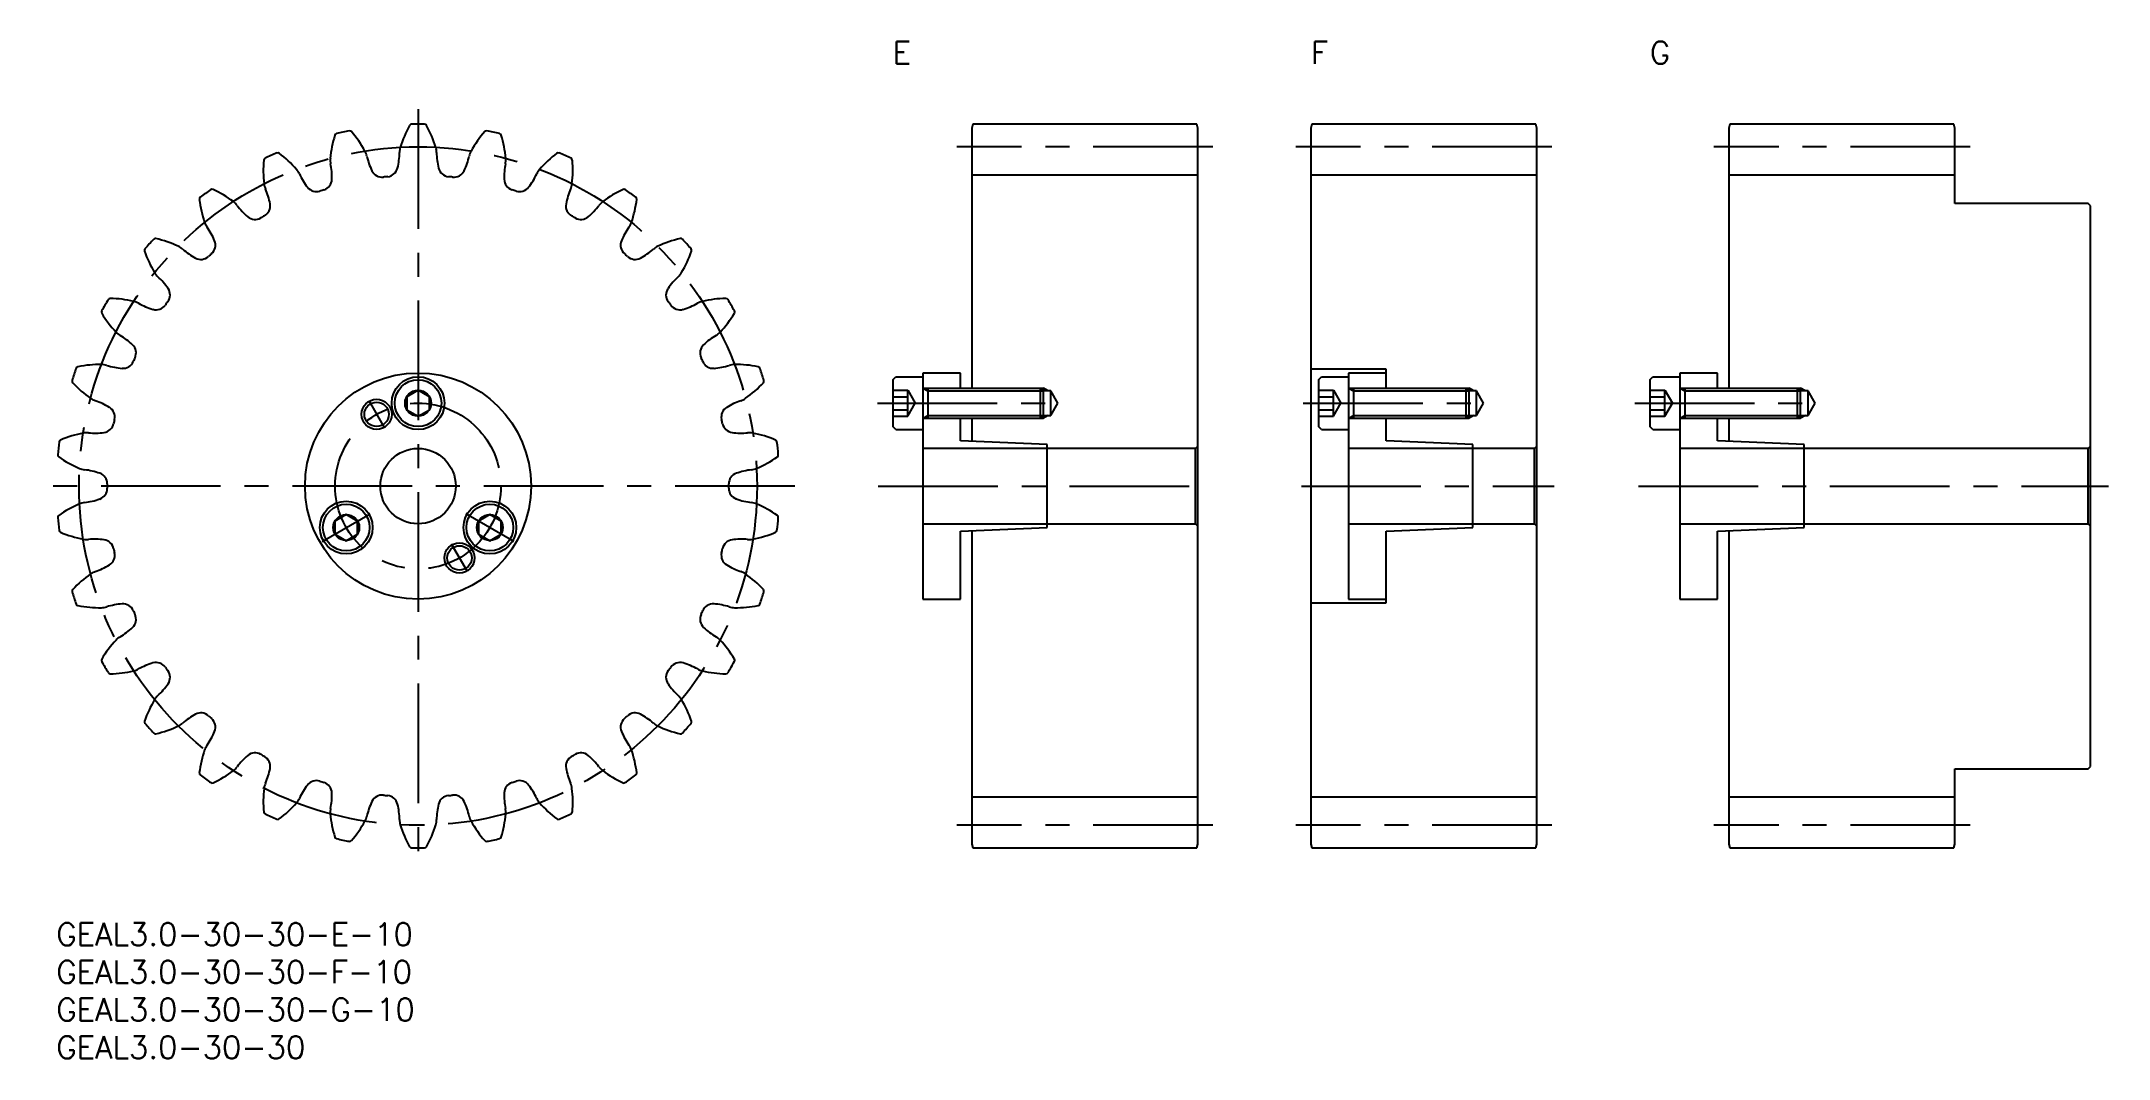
# Model space of a CAD drawing. Extents: x -2 to 272, y -18 to 117.
import ezdxf

# ---------------------------------------------------------------- set-up
doc = ezdxf.new("R2010")
doc.units = 0
doc.header["$LTSCALE"] = 0.5
doc.linetypes.add('CENTER', pattern=[50.8, 31.75, -6.35, 6.35, -6.35])
for name, color, linetype in [('MSM_CENTER', 1, 'CENTER'), ('MSM_CONTINUOUS', 7, 'CONTINUOUS'), ('MSM_NARROW', 5, 'CONTINUOUS'), ('MSM_PART_NUMBER', 7, 'CONTINUOUS')]:
    doc.layers.add(name, color=color, linetype=linetype)
doc.styles.get("Standard").update_dxf_attribs({"font": 'txt.shx', "height": 1, "bigfont": 'bigfont.shx'})

# ---------------------------------------------------------------- blocks, each defined once
blk = doc.blocks.new('*U4')
at = {"layer": 'MSM_PART_NUMBER'}
blk.add_text('GEAL3.0-30-30-F-10', height=3, dxfattribs=at).set_placement((0, -8))
blk = doc.blocks.new('*U5')
at = {"layer": 'MSM_PART_NUMBER'}
blk.add_text('GEAL3.0-30-30-E-10', height=3, dxfattribs=at).set_placement((0, -3))
blk = doc.blocks.new('*U6')
at = {"layer": 'MSM_PART_NUMBER'}
blk.add_text('GEAL3.0-30-30-G-10', height=3, dxfattribs=at).set_placement((0, -13))
blk = doc.blocks.new('*U7')
at = {"layer": 'MSM_PART_NUMBER'}
blk.add_text('E', height=3, dxfattribs=at).set_placement((111, 113.95))
blk = doc.blocks.new('*U8')
at = {"layer": 'MSM_PART_NUMBER'}
blk.add_text('G', height=3, dxfattribs=at).set_placement((211.5, 113.95))
blk = doc.blocks.new('*U9')
at = {"layer": 'MSM_PART_NUMBER'}
blk.add_text('GEAL3.0-30-30', height=3, dxfattribs=at).set_placement((0, -18))
blk = doc.blocks.new('*U10')
at = {"layer": 'MSM_PART_NUMBER'}
blk.add_text('F', height=3, dxfattribs=at).set_placement((166.5, 113.95))

msp = doc.modelspace()

# ---------------------------------------------------------------- linework, layer by layer
at = {"layer": 'MSM_CENTER'}
for p, q in [((48, 107.95), (48, 7.95)), ((153.5, 102.95), (119.5, 102.95)), ((198.5, 102.95), (164.5, 102.95)), ((254, 102.95), (220, 102.95)), ((41.45, 69.29), (43.55, 65.65)), ((109, 68.95), (133.51, 68.95)), ((165.5, 68.95), (190.01, 68.95)), ((209.5, 68.95), (234.01, 68.95)), ((98, 57.95), (-2, 57.95)), ((109.09, 57.95), (153.3, 57.95)), ((165.25, 57.95), (198.81, 57.95)), ((210.01, 57.95), (272.4, 57.95)), ((35.29, 50.61), (41.66, 54.28)), ((60.71, 50.61), (54.34, 54.28)), ((54.55, 46.6), (52.45, 50.24)), ((153.5, 12.95), (119.5, 12.95)), ((198.5, 12.95), (164.5, 12.95)), ((254, 12.95), (220, 12.95))]:
    msp.add_line(p, q, dxfattribs=at)
for radius in [45, 11]:
    msp.add_circle((48, 57.95), radius, dxfattribs=at)
at = {"layer": 'MSM_CONTINUOUS'}
for p, q in [((121.63, 105.95), (121.5, 105.45)), ((121.5, 105.45), (121.5, 70.95)), ((151.37, 105.95), (121.63, 105.95)), ((151.5, 105.45), (151.37, 105.95)), ((151.5, 10.45), (151.5, 105.45)), ((166.63, 105.95), (166.5, 105.45)), ((166.5, 105.45), (166.5, 10.45)), ((196.37, 105.95), (166.63, 105.95)), ((196.5, 105.45), (196.37, 105.95)), ((196.5, 10.45), (196.5, 105.45)), ((222.13, 105.95), (222, 105.45)), ((222, 105.45), (222, 70.95)), ((251.87, 105.95), (222.13, 105.95)), ((252, 105.45), (251.87, 105.95)), ((252, 95.45), (252, 105.45)), ((151.5, 99.2), (121.5, 99.2)), ((196.5, 99.2), (166.5, 99.2)), ((252, 99.2), (222, 99.2)), ((269.7, 95.45), (252, 95.45)), ((270, 95.15), (269.7, 95.45)), ((270, 20.75), (270, 95.15)), ((111, 72.05), (111.4, 72.45)), ((111, 72.05), (111, 65.85)), ((111.4, 72.45), (115, 72.45)), ((115, 72.95), (115, 42.95)), ((120, 72.95), (115, 72.95)), ((120, 70.95), (120, 72.95)), ((176.5, 73.45), (166.5, 73.45)), ((167.5, 72.05), (167.9, 72.45)), ((167.5, 72.05), (167.5, 65.85)), ((167.9, 72.45), (171.5, 72.45)), ((171.5, 72.95), (171.5, 42.95)), ((176.5, 72.95), (171.5, 72.95)), ((176.5, 70.95), (176.5, 73.45)), ((211.5, 72.05), (211.9, 72.45)), ((211.5, 72.05), (211.5, 65.85)), ((211.9, 72.45), (215.5, 72.45)), ((215.5, 72.95), (215.5, 42.95)), ((220.5, 72.95), (215.5, 72.95)), ((220.5, 70.95), (220.5, 72.95)), ((48, 70.68), (46.5, 69.81)), ((46.5, 69.81), (46.5, 68.08)), ((49.5, 69.81), (48, 70.68)), ((49.5, 68.08), (49.5, 69.81)), ((111, 70.68), (113, 70.68)), ((111, 69.81), (113, 69.81)), ((113, 70.68), (114, 68.95)), ((113, 67.21), (113, 70.68)), ((113, 67.21), (114, 68.95)), ((115, 70.95), (130.62, 70.95)), ((115.66, 70.95), (115.66, 66.95)), ((130.62, 66.95), (130.62, 70.95)), ((131, 70.57), (130.62, 70.95)), ((132, 70.57), (131, 70.57)), ((131, 67.32), (131, 70.57)), ((132.94, 68.95), (132, 70.57)), ((132, 67.32), (132, 70.57)), ((132, 67.32), (132.94, 68.95)), ((167.5, 70.68), (169.5, 70.68)), ((167.5, 69.81), (169.5, 69.81)), ((169.5, 70.68), (170.5, 68.95)), ((169.5, 67.21), (169.5, 70.68)), ((169.5, 67.21), (170.5, 68.95)), ((171.5, 70.95), (187.12, 70.95)), ((172.16, 70.95), (172.16, 66.95)), ((187.12, 66.95), (187.12, 70.95)), ((187.5, 70.57), (187.12, 70.95)), ((188.5, 70.57), (187.5, 70.57)), ((187.5, 67.32), (187.5, 70.57)), ((189.44, 68.95), (188.5, 70.57)), ((188.5, 67.32), (188.5, 70.57)), ((188.5, 67.32), (189.44, 68.95)), ((211.5, 70.68), (213.5, 70.68)), ((211.5, 69.81), (213.5, 69.81)), ((213.5, 70.68), (214.5, 68.95)), ((213.5, 67.21), (213.5, 70.68)), ((213.5, 67.21), (214.5, 68.95)), ((215.5, 70.95), (231.12, 70.95)), ((216.16, 70.95), (216.16, 66.95)), ((231.12, 66.95), (231.12, 70.95)), ((231.5, 70.57), (231.12, 70.95)), ((232.5, 70.57), (231.5, 70.57)), ((231.5, 67.32), (231.5, 70.57)), ((233.44, 68.95), (232.5, 70.57)), ((232.5, 67.32), (232.5, 70.57)), ((232.5, 67.32), (233.44, 68.95)), ((46.5, 68.08), (48, 67.21)), ((48, 67.21), (49.5, 68.08)), ((111, 68.08), (113, 68.08)), ((111, 67.21), (113, 67.21)), ((115, 66.95), (130.62, 66.95)), ((120, 63.95), (120, 66.95)), ((121.5, 66.95), (121.5, 63.88)), ((130.62, 66.95), (131, 67.32)), ((131, 67.32), (132, 67.32)), ((167.5, 68.08), (169.5, 68.08)), ((167.5, 67.21), (169.5, 67.21)), ((171.5, 66.95), (187.12, 66.95)), ((176.5, 63.95), (176.5, 66.95)), ((187.12, 66.95), (187.5, 67.32)), ((187.5, 67.32), (188.5, 67.32)), ((211.5, 68.08), (213.5, 68.08)), ((211.5, 67.21), (213.5, 67.21)), ((215.5, 66.95), (231.12, 66.95)), ((220.5, 63.95), (220.5, 66.95)), ((222, 66.95), (222, 63.88)), ((231.12, 66.95), (231.5, 67.32)), ((231.5, 67.32), (232.5, 67.32)), ((111.4, 65.45), (111, 65.85)), ((111.4, 65.45), (115, 65.45)), ((131.5, 63.45), (120, 63.95)), ((131.5, 52.45), (131.5, 63.45)), ((151.5, 63.25), (151.2, 62.95)), ((167.9, 65.45), (167.5, 65.85)), ((167.9, 65.45), (171.5, 65.45)), ((188, 63.45), (176.5, 63.95)), ((188, 52.45), (188, 63.45)), ((196.5, 63.25), (196.2, 62.95)), ((211.9, 65.45), (211.5, 65.85)), ((211.9, 65.45), (215.5, 65.45)), ((232, 63.45), (220.5, 63.95)), ((232, 52.45), (232, 63.45)), ((270, 63.25), (269.7, 62.95)), ((151.2, 62.95), (115, 62.95)), ((151.2, 52.95), (151.2, 62.95)), ((196.2, 62.95), (171.5, 62.95)), ((196.2, 52.95), (196.2, 62.95)), ((269.7, 62.95), (215.5, 62.95)), ((269.7, 52.95), (269.7, 62.95)), ((38.47, 54.18), (36.97, 53.31)), ((36.97, 53.31), (36.97, 51.58)), ((39.97, 53.31), (38.47, 54.18)), ((39.97, 51.58), (39.97, 53.31)), ((57.53, 54.18), (56.03, 53.31)), ((56.03, 53.31), (56.03, 51.58)), ((59.03, 53.31), (57.53, 54.18)), ((59.03, 51.58), (59.03, 53.31)), ((115, 52.95), (151.2, 52.95)), ((120, 51.95), (131.5, 52.45)), ((151.2, 52.95), (151.5, 52.65)), ((171.5, 52.95), (196.2, 52.95)), ((176.5, 51.95), (188, 52.45)), ((196.2, 52.95), (196.5, 52.65)), ((215.5, 52.95), (269.7, 52.95)), ((220.5, 51.95), (232, 52.45)), ((269.7, 52.95), (270, 52.65)), ((36.97, 51.58), (38.47, 50.71)), ((38.47, 50.71), (39.97, 51.58)), ((56.03, 51.58), (57.53, 50.71)), ((57.53, 50.71), (59.03, 51.58)), ((120, 42.95), (120, 51.95)), ((121.5, 52.01), (121.5, 10.45)), ((176.5, 42.45), (176.5, 51.95)), ((220.5, 42.95), (220.5, 51.95)), ((222, 52.01), (222, 10.45)), ((115, 42.95), (120, 42.95)), ((166.5, 42.45), (176.5, 42.45)), ((171.5, 42.95), (176.5, 42.95)), ((215.5, 42.95), (220.5, 42.95)), ((252, 10.45), (252, 20.45)), ((252, 20.45), (269.7, 20.45)), ((269.7, 20.45), (270, 20.75)), ((151.5, 16.7), (121.5, 16.7)), ((196.5, 16.7), (166.5, 16.7)), ((252, 16.7), (222, 16.7)), ((121.5, 10.45), (121.63, 9.95)), ((121.63, 9.95), (151.37, 9.95)), ((151.37, 9.95), (151.5, 10.45)), ((166.5, 10.45), (166.63, 9.95)), ((166.63, 9.95), (196.37, 9.95)), ((196.37, 9.95), (196.5, 10.45)), ((222, 10.45), (222.13, 9.95)), ((222.13, 9.95), (251.87, 9.95)), ((251.87, 9.95), (252, 10.45))]:
    msp.add_line(p, q, dxfattribs=at)
for centre, radius in [((48, 57.95), 15), ((48, 68.95), 3.5), ((48, 68.95), 3.1), ((42.5, 67.47), 1.62), ((48, 68.95), 1.73), ((48, 57.95), 5), ((38.47, 52.45), 3.5), ((38.47, 52.45), 3.1), ((57.53, 52.45), 3.5), ((57.53, 52.45), 3.1), ((38.47, 52.45), 1.73), ((57.53, 52.45), 1.73), ((53.5, 48.42), 1.62)]:
    msp.add_circle(centre, radius, dxfattribs=at)
for centre, radius, start, end in [((51.3, 100.1), 15, 162.943, 175), ((37.24, 104.42), 0.3, 103.0335, 162.943), ((48, 57.95), 48, 100.9665, 103.0335), ((38.93, 104.77), 0.3, 41.057, 100.9665), ((27.84, 95.12), 15, 29, 41.057), ((59.99, 98.5), 15, 150.943, 163), ((47.14, 105.64), 0.3, 91.0335, 150.943), ((48, 57.95), 48, 88.9665, 91.0335), ((48.86, 105.64), 0.3, 29.057, 88.9665), ((36.01, 98.5), 15, 17, 29.057), ((68.16, 95.12), 15, 138.943, 151), ((57.07, 104.77), 0.3, 79.0335, 138.943), ((48, 57.95), 48, 76.9665, 79.0335), ((58.76, 104.42), 0.3, 17.057, 76.9665), ((44.7, 100.1), 15, 5, 17.057), ((48, 57.95), 48, 112.9665, 115.0335), ((29.39, 101.86), 0.3, 53.057, 112.9665), ((20.55, 90.12), 15, 41, 53.057), ((38.81, 101.2), 2.46, 12.683, 29), ((50.21, 103.76), 9.23, 192.683, 205.5576), ((36.31, 102.3), 9.23, 346.4424, 359.317), ((48, 102.16), 2.46, 163, 179.317), ((48, 102.16), 2.46, 0.683, 17), ((59.69, 102.3), 9.23, 180.683, 193.5576), ((45.79, 103.76), 9.23, 334.4424, 347.317), ((57.19, 101.2), 2.46, 151, 167.317), ((75.45, 90.12), 15, 126.943, 139), ((66.61, 101.86), 0.3, 67.0335, 126.943), ((48, 57.95), 48, 64.9665, 67.0335), ((42.46, 99.87), 15, 174.943, 187), ((27.82, 101.16), 0.3, 115.0335, 174.943), ((30.01, 98.34), 2.46, 24.683, 41), ((40.64, 103.22), 9.23, 204.683, 217.5576), ((38.81, 101.2), 2.46, 175, 191.317), ((27.34, 98.9), 9.23, 358.4424, 11.317), ((43.24, 100.43), 1.5, 205.5576, 276.3924), ((48, 57.95), 41.25, 95.6076, 96.3924), ((43.82, 100.49), 1.5, 275.6076, 346.4424), ((52.18, 100.49), 1.5, 193.5576, 264.3924), ((48, 57.95), 41.25, 83.6076, 84.3924), ((52.76, 100.43), 1.5, 263.6076, 334.4424), ((68.66, 98.9), 9.23, 168.683, 181.5576), ((57.19, 101.2), 2.46, 348.683, 5), ((55.36, 103.22), 9.23, 322.4424, 335.317), ((65.99, 98.34), 2.46, 139, 155.317), ((68.18, 101.16), 0.3, 5.057, 64.9665), ((53.54, 99.87), 15, 353, 5.057), ((19.27, 96.02), 0.3, 127.0335, 186.943), ((48, 57.95), 48, 124.9665, 127.0335), ((20.66, 97.03), 0.3, 65.057, 124.9665), ((14.46, 83.71), 15, 53, 65.057), ((30.01, 98.34), 2.46, 187, 203.317), ((19.28, 93.71), 9.23, 10.4424, 23.317), ((34.51, 98.51), 1.5, 217.5576, 288.3924), ((48, 57.95), 41.25, 107.6076, 108.3924), ((35.07, 98.69), 1.5, 287.6076, 358.4424), ((60.93, 98.69), 1.5, 181.5576, 252.3924), ((48, 57.95), 41.25, 71.6076, 72.3924), ((61.49, 98.51), 1.5, 251.6076, 322.4424), ((76.72, 93.71), 9.23, 156.683, 169.5576), ((65.99, 98.34), 2.46, 336.683, 353), ((81.54, 83.71), 15, 114.943, 127), ((75.34, 97.03), 0.3, 55.0335, 114.943), ((48, 57.95), 48, 52.9665, 55.0335), ((76.73, 96.02), 0.3, 353.057, 52.9665), ((33.86, 97.8), 15, 186.943, 199), ((22.01, 93.72), 2.46, 36.683, 53), ((31.39, 100.7), 9.23, 216.683, 229.5576), ((26.37, 94.82), 1.5, 229.5576, 300.3924), ((48, 57.95), 41.25, 119.6076, 120.3924), ((26.88, 95.11), 1.5, 299.6076, 10.4424), ((69.12, 95.11), 1.5, 169.5576, 240.3924), ((48, 57.95), 41.25, 59.6076, 60.3924), ((69.63, 94.82), 1.5, 239.6076, 310.4424), ((64.61, 100.7), 9.23, 310.4424, 323.317), ((73.99, 93.72), 2.46, 127, 143.317), ((62.14, 97.8), 15, 341, 353.057), ((48, 57.95), 48, 136.9665, 139.0335), ((13.13, 90.5), 0.3, 77.057, 136.9665), ((9.84, 76.17), 15, 65, 77.057), ((22.01, 93.72), 2.46, 199, 215.317), ((12.47, 86.96), 9.23, 22.4424, 35.317), ((83.53, 86.96), 9.23, 144.683, 157.5576), ((73.99, 93.72), 2.46, 324.683, 341), ((86.16, 76.17), 15, 102.943, 115), ((82.87, 90.5), 0.3, 43.0335, 102.943), ((48, 57.95), 48, 40.9665, 43.0335), ((11.98, 89.22), 0.3, 139.0335, 198.943), ((25.89, 93.99), 15, 198.943, 211), ((15.14, 87.53), 2.46, 48.683, 65), ((22.86, 96.32), 9.23, 228.683, 241.5576), ((19.18, 89.52), 1.5, 241.5576, 312.3924), ((48, 57.95), 41.25, 131.6076, 132.3924), ((19.61, 89.91), 1.5, 311.6076, 22.4424), ((76.39, 89.91), 1.5, 157.5576, 228.3924), ((48, 57.95), 41.25, 47.6076, 48.3924), ((76.82, 89.52), 1.5, 227.6076, 298.4424), ((73.14, 96.32), 9.23, 298.4424, 311.317), ((80.86, 87.53), 2.46, 115, 131.317), ((70.11, 93.99), 15, 329, 341.057), ((84.02, 89.22), 0.3, 341.057, 40.9665), ((15.14, 87.53), 2.46, 211, 227.317), ((7.21, 78.94), 9.23, 34.4424, 47.317), ((88.79, 78.94), 9.23, 132.683, 145.5576), ((80.86, 87.53), 2.46, 312.683, 329), ((48, 57.95), 48, 148.9665, 151.0335), ((7.13, 82.54), 0.3, 89.057, 148.9665), ((6.89, 67.84), 15, 77, 89.057), ((9.71, 80.05), 2.46, 60.683, 77), ((48, 57.95), 41.25, 143.6076, 144.3924), ((13.59, 83.31), 1.5, 323.6076, 34.4424), ((82.41, 83.31), 1.5, 145.5576, 216.3924), ((48, 57.95), 41.25, 35.6076, 36.3924), ((86.29, 80.05), 2.46, 103, 119.317), ((89.11, 67.84), 15, 90.943, 103), ((88.87, 82.54), 0.3, 31.0335, 90.943), ((48, 57.95), 48, 28.9665, 31.0335), ((6.27, 81.05), 0.3, 151.0335, 210.943), ((18.88, 88.6), 15, 210.943, 223), ((15.43, 90.25), 9.23, 240.683, 253.5576), ((13.24, 82.84), 1.5, 253.5576, 324.3924), ((82.76, 82.84), 1.5, 215.6076, 286.4424), ((80.57, 90.25), 9.23, 286.4424, 299.317), ((77.12, 88.6), 15, 317, 329.057), ((89.73, 81.05), 0.3, 329.057, 28.9666), ((9.71, 80.05), 2.46, 223, 239.317), ((3.74, 70), 9.23, 46.4424, 59.317), ((92.26, 70), 9.23, 120.683, 133.5576), ((86.29, 80.05), 2.46, 300.683, 317), ((8.83, 75.07), 1.5, 265.5576, 336.3924), ((9.07, 75.6), 1.5, 335.6076, 46.4424), ((48, 57.95), 41.25, 155.6076, 156.3924), ((86.93, 75.6), 1.5, 133.5576, 204.3924), ((48, 57.95), 41.25, 23.6076, 24.3924), ((87.17, 75.07), 1.5, 203.6076, 274.4424), ((2.38, 71.86), 0.3, 163.0335, 222.943), ((48, 57.95), 48, 160.9665, 163.0335), ((13.14, 81.88), 15, 222.943, 235), ((2.91, 73.5), 0.3, 101.057, 160.9666), ((5.73, 59.07), 15, 89, 101.057), ((5.95, 71.61), 2.46, 72.683, 89), ((9.43, 82.77), 9.23, 252.683, 265.5576), ((86.57, 82.77), 9.23, 274.4424, 287.317), ((90.05, 71.61), 2.46, 91, 107.317), ((90.27, 59.07), 15, 78.943, 91), ((82.86, 81.88), 15, 305, 317.057), ((93.09, 73.5), 0.3, 19.0335, 78.943), ((48, 57.95), 48, 16.9665, 19.0335), ((93.62, 71.86), 0.3, 317.057, 16.9666), ((5.95, 71.61), 2.46, 235, 251.317), ((2.2, 60.53), 9.23, 58.4424, 71.317), ((93.8, 60.53), 9.23, 108.683, 121.5576), ((90.05, 71.61), 2.46, 288.683, 305), ((6.12, 66.55), 1.5, 277.5576, 348.3924), ((6.25, 67.12), 1.5, 347.6076, 58.4424), ((48, 57.95), 41.25, 167.6076, 168.3924), ((89.75, 67.12), 1.5, 121.5576, 192.3924), ((48, 57.95), 41.25, 11.6076, 12.3924), ((89.88, 66.55), 1.5, 191.6076, 262.4424), ((48, 57.95), 48, 172.9665, 175.0335), ((0.66, 63.79), 0.3, 113.057, 172.9665), ((6.42, 50.26), 15, 101, 113.057), ((4.02, 62.57), 2.46, 84.683, 101), ((5.11, 74.21), 9.23, 264.683, 277.5576), ((90.89, 74.21), 9.23, 262.4424, 275.317), ((91.98, 62.57), 2.46, 79, 95.317), ((89.58, 50.26), 15, 66.943, 79), ((95.34, 63.79), 0.3, 7.0335, 66.943), ((48, 57.95), 48, 4.9665, 7.0335), ((0.48, 62.07), 0.3, 175.0335, 234.943), ((8.92, 74.11), 15, 234.943, 247), ((87.08, 74.11), 15, 293, 305.057), ((95.52, 62.07), 0.3, 305.057, 4.9665), ((4.02, 62.57), 2.46, 247, 263.317), ((2.66, 50.95), 9.23, 70.4424, 83.317), ((5.25, 58.24), 1.5, 359.6076, 70.4424), ((5.25, 57.65), 1.5, 289.5576, 0.3924), ((48, 57.95), 41.25, 179.6076, 180.3924), ((90.75, 58.24), 1.5, 109.5576, 180.3924), ((48, 57.95), 41.25, 359.6076, 0.3924), ((90.75, 57.65), 1.5, 179.6076, 250.4424), ((93.34, 50.95), 9.23, 96.683, 109.5576), ((91.98, 62.57), 2.46, 276.683, 293), ((8.92, 41.78), 15, 113, 125.057), ((4.02, 53.32), 2.46, 96.683, 113), ((2.66, 64.94), 9.23, 276.683, 289.5576), ((93.34, 64.94), 9.23, 250.4424, 263.317), ((91.98, 53.32), 2.46, 67, 83.317), ((87.08, 41.78), 15, 54.943, 67), ((0.48, 53.82), 0.3, 125.057, 184.9666), ((48, 57.95), 48, 184.9665, 187.0335), ((48, 57.95), 48, 352.9665, 355.0335), ((95.52, 53.82), 0.3, 355.0335, 54.943), ((0.66, 52.1), 0.3, 187.0335, 246.943), ((6.42, 65.63), 15, 246.943, 259), ((4.02, 53.32), 2.46, 259, 275.317), ((5.11, 41.68), 9.23, 82.4424, 95.317), ((6.12, 49.34), 1.5, 11.6076, 82.4424), ((48, 57.95), 41.25, 191.6076, 192.3924), ((48, 57.95), 41.25, 347.6076, 348.3924), ((89.88, 49.34), 1.5, 97.5576, 168.3924), ((90.89, 41.68), 9.23, 84.683, 97.5576), ((91.98, 53.32), 2.46, 264.683, 281), ((89.58, 65.63), 15, 281, 293.057), ((95.34, 52.1), 0.3, 293.057, 352.9665), ((2.2, 55.36), 9.23, 288.683, 301.5576), ((6.25, 48.77), 1.5, 301.5576, 12.3924), ((89.75, 48.77), 1.5, 167.6076, 238.4424), ((93.8, 55.36), 9.23, 238.4424, 251.317), ((2.38, 44.03), 0.3, 137.057, 196.9665), ((48, 57.95), 48, 196.9665, 199.0335), ((13.14, 34.01), 15, 125, 137.057), ((5.95, 44.28), 2.46, 108.683, 125), ((90.05, 44.28), 2.46, 55, 71.317), ((82.86, 34.01), 15, 42.943, 55), ((48, 57.95), 48, 340.9665, 343.0335), ((93.62, 44.03), 0.3, 343.0335, 42.943), ((2.91, 42.39), 0.3, 199.0335, 258.9431), ((5.73, 56.82), 15, 258.943, 271), ((5.95, 44.28), 2.46, 271, 287.317), ((9.43, 33.12), 9.23, 94.4424, 107.317), ((8.83, 40.83), 1.5, 23.6076, 94.4424), ((48, 57.95), 41.25, 203.6076, 204.3924), ((48, 57.95), 41.25, 335.6076, 336.3924), ((87.17, 40.83), 1.5, 85.5576, 156.3924), ((86.57, 33.12), 9.23, 72.683, 85.5576), ((90.05, 44.28), 2.46, 252.683, 269), ((90.27, 56.82), 15, 269, 281.057), ((93.09, 42.39), 0.3, 281.057, 340.9665), ((3.74, 45.89), 9.23, 300.683, 313.5576), ((9.07, 40.29), 1.5, 313.5576, 24.3924), ((86.93, 40.29), 1.5, 155.6076, 226.4424), ((92.26, 45.89), 9.23, 226.4424, 239.317), ((18.88, 27.29), 15, 137, 149.057), ((9.71, 35.84), 2.46, 120.683, 137), ((86.29, 35.84), 2.46, 43, 59.317), ((77.12, 27.29), 15, 30.943, 43), ((6.27, 34.84), 0.3, 149.057, 208.9665), ((48, 57.95), 48, 208.9665, 211.0335), ((7.13, 33.35), 0.3, 211.0335, 270.943), ((6.89, 48.05), 15, 270.943, 283), ((9.71, 35.84), 2.46, 283, 299.317), ((15.43, 25.64), 9.23, 106.4424, 119.317), ((13.24, 33.05), 1.5, 35.6076, 106.4424), ((48, 57.95), 41.25, 215.6076, 216.3924), ((13.59, 32.58), 1.5, 325.5576, 36.3924), ((82.41, 32.58), 1.5, 143.6076, 214.4424), ((48, 57.95), 41.25, 323.6076, 324.3924), ((82.76, 33.05), 1.5, 73.5576, 144.3924), ((80.57, 25.64), 9.23, 60.683, 73.5576), ((86.29, 35.84), 2.46, 240.683, 257), ((89.11, 48.05), 15, 257, 269.057), ((88.87, 33.35), 0.3, 269.057, 328.9665), ((48, 57.95), 48, 328.9665, 331.0335), ((89.73, 34.84), 0.3, 331.0335, 30.943), ((7.21, 36.95), 9.23, 312.683, 325.5576), ((88.79, 36.95), 9.23, 214.4424, 227.317), ((25.89, 21.9), 15, 149, 161.057), ((15.14, 28.36), 2.46, 132.683, 149), ((22.86, 19.57), 9.23, 118.4424, 131.317), ((19.18, 26.37), 1.5, 47.6076, 118.4424), ((48, 57.95), 41.25, 227.6076, 228.3924), ((48, 57.95), 41.25, 311.6076, 312.3924), ((76.82, 26.37), 1.5, 61.5576, 132.3924), ((73.14, 19.57), 9.23, 48.683, 61.5576), ((80.86, 28.36), 2.46, 31, 47.317), ((70.11, 21.9), 15, 18.943, 31), ((11.98, 26.67), 0.3, 161.057, 220.9665), ((48, 57.95), 48, 220.9665, 223.0335), ((13.13, 25.39), 0.3, 223.0335, 282.9431), ((9.84, 39.72), 15, 282.943, 295), ((15.14, 28.36), 2.46, 295, 311.317), ((12.47, 28.93), 9.23, 324.683, 337.5576), ((19.61, 25.98), 1.5, 337.5576, 48.3924), ((76.39, 25.98), 1.5, 131.6076, 202.4424), ((83.53, 28.93), 9.23, 202.4424, 215.317), ((80.86, 28.36), 2.46, 228.683, 245), ((86.16, 39.72), 15, 245, 257.057), ((82.87, 25.39), 0.3, 257.057, 316.9665), ((48, 57.95), 48, 316.9665, 319.0335), ((84.02, 26.67), 0.3, 319.0335, 18.943), ((33.86, 18.09), 15, 161, 173.057), ((22.01, 22.17), 2.46, 144.683, 161), ((31.39, 15.19), 9.23, 130.4424, 143.317), ((26.37, 21.07), 1.5, 59.6076, 130.4424), ((48, 57.95), 41.25, 239.6076, 240.3924), ((26.88, 20.78), 1.5, 349.5576, 60.3924), ((69.12, 20.78), 1.5, 119.6076, 190.4424), ((48, 57.95), 41.25, 299.6076, 300.3924), ((69.63, 21.07), 1.5, 49.5576, 120.3924), ((64.61, 15.19), 9.23, 36.683, 49.5576), ((73.99, 22.17), 2.46, 19, 35.317), ((62.14, 18.09), 15, 6.943, 19), ((19.27, 19.87), 0.3, 173.057, 232.9665), ((48, 57.95), 48, 232.9665, 235.0335), ((14.46, 32.18), 15, 294.943, 307), ((22.01, 22.17), 2.46, 307, 323.317), ((19.28, 22.18), 9.23, 336.683, 349.5576), ((76.72, 22.18), 9.23, 190.4424, 203.317), ((73.99, 22.17), 2.46, 216.683, 233), ((81.54, 32.18), 15, 233, 245.057), ((48, 57.95), 48, 304.9665, 307.0335), ((76.73, 19.87), 0.3, 307.0335, 6.943), ((20.66, 18.86), 0.3, 235.0335, 294.943), ((42.46, 16.02), 15, 173, 185.057), ((30.01, 17.55), 2.46, 156.683, 173), ((30.01, 17.55), 2.46, 319, 335.317), ((40.64, 12.67), 9.23, 142.4424, 155.317), ((34.51, 17.38), 1.5, 71.6076, 142.4424), ((48, 57.95), 41.25, 251.6076, 252.3924), ((35.07, 17.2), 1.5, 1.5576, 72.3924), ((27.34, 16.99), 9.23, 348.683, 1.5576), ((43.24, 15.46), 1.5, 83.6076, 154.4424), ((48, 57.95), 41.25, 263.6076, 264.3924), ((43.82, 15.4), 1.5, 13.5576, 84.3924), ((52.18, 15.4), 1.5, 95.6076, 166.4424), ((48, 57.95), 41.25, 275.6076, 276.3924), ((52.76, 15.46), 1.5, 25.5576, 96.3924), ((60.93, 17.2), 1.5, 107.6076, 178.4424), ((68.66, 16.99), 9.23, 178.4424, 191.317), ((48, 57.95), 41.25, 287.6076, 288.3924), ((61.49, 17.38), 1.5, 37.5576, 108.3924), ((55.36, 12.67), 9.23, 24.683, 37.5576), ((65.99, 17.55), 2.46, 204.683, 221), ((65.99, 17.55), 2.46, 7, 23.317), ((53.54, 16.02), 15, 354.943, 7), ((75.34, 18.86), 0.3, 245.057, 304.9665), ((27.82, 14.73), 0.3, 185.057, 244.9666), ((48, 57.95), 48, 244.9665, 247.0335), ((29.39, 14.03), 0.3, 247.0335, 306.9431), ((20.55, 25.78), 15, 306.943, 319), ((38.81, 14.69), 2.46, 168.683, 185), ((51.3, 15.79), 15, 185, 197.057), ((38.81, 14.69), 2.46, 331, 347.317), ((50.21, 12.13), 9.23, 154.4424, 167.317), ((36.31, 13.59), 9.23, 0.683, 13.5576), ((59.69, 13.59), 9.23, 166.4424, 179.317), ((45.79, 12.13), 9.23, 12.683, 25.5576), ((57.19, 14.69), 2.46, 192.683, 209), ((44.7, 15.79), 15, 342.943, 355), ((57.19, 14.69), 2.46, 355, 11.317), ((75.45, 25.78), 15, 221, 233.057), ((66.61, 14.03), 0.3, 233.057, 292.9665), ((48, 57.95), 48, 292.9665, 295.0335), ((68.18, 14.73), 0.3, 295.0335, 354.943), ((37.24, 11.47), 0.3, 197.057, 256.9666), ((48, 57.95), 48, 256.9665, 259.0335), ((27.84, 20.77), 15, 318.943, 331), ((48, 13.73), 2.46, 180.683, 197), ((59.99, 17.39), 15, 197, 209.057), ((36.01, 17.39), 15, 330.943, 343), ((48, 13.73), 2.46, 343, 359.317), ((68.16, 20.77), 15, 209, 221.057), ((48, 57.95), 48, 280.9665, 283.0335), ((58.76, 11.47), 0.3, 283.0335, 342.943), ((38.93, 11.12), 0.3, 259.0335, 318.943), ((47.14, 10.25), 0.3, 209.057, 268.9666), ((48, 57.95), 48, 268.9665, 271.0335), ((48.86, 10.25), 0.3, 271.0335, 330.943), ((57.07, 11.12), 0.3, 221.057, 280.9665)]:
    msp.add_arc(centre, radius, start, end, dxfattribs=at)
at = {"layer": 'MSM_NARROW'}
for p, q in [((115, 70.95), (115.66, 70.57)), ((115.66, 70.57), (131, 70.57)), ((130.62, 70.95), (131, 70.95)), ((131, 66.95), (131, 70.95)), ((131.66, 70.57), (131, 70.95)), ((171.5, 70.95), (172.16, 70.57)), ((172.16, 70.57), (187.5, 70.57)), ((187.12, 70.95), (187.5, 70.95)), ((187.5, 66.95), (187.5, 70.95)), ((188.16, 70.57), (187.5, 70.95)), ((215.5, 70.95), (216.16, 70.57)), ((216.16, 70.57), (231.5, 70.57)), ((231.12, 70.95), (231.5, 70.95)), ((231.5, 66.95), (231.5, 70.95)), ((232.16, 70.57), (231.5, 70.95)), ((115, 66.95), (115.66, 67.32)), ((115.66, 67.32), (131, 67.32)), ((130.62, 66.95), (131, 66.95)), ((131.66, 67.32), (131, 66.95)), ((171.5, 66.95), (172.16, 67.32)), ((172.16, 67.32), (187.5, 67.32)), ((187.12, 66.95), (187.5, 66.95)), ((188.16, 67.32), (187.5, 66.95)), ((215.5, 66.95), (216.16, 67.32)), ((216.16, 67.32), (231.5, 67.32)), ((231.12, 66.95), (231.5, 66.95)), ((232.16, 67.32), (231.5, 66.95))]:
    msp.add_line(p, q, dxfattribs=at)
for centre in [(42.5, 67.47), (53.5, 48.42)]:
    msp.add_circle(centre, 2, dxfattribs=at)

# ---------------------------------------------------------------- block references
at = {"layer": 'MSM_CONTINUOUS'}
for name in ['*U7', '*U10', '*U8', '*U5', '*U4', '*U6', '*U9']:
    msp.add_blockref(name, (0, 0), dxfattribs=at)

doc.saveas('drawing.dxf')
